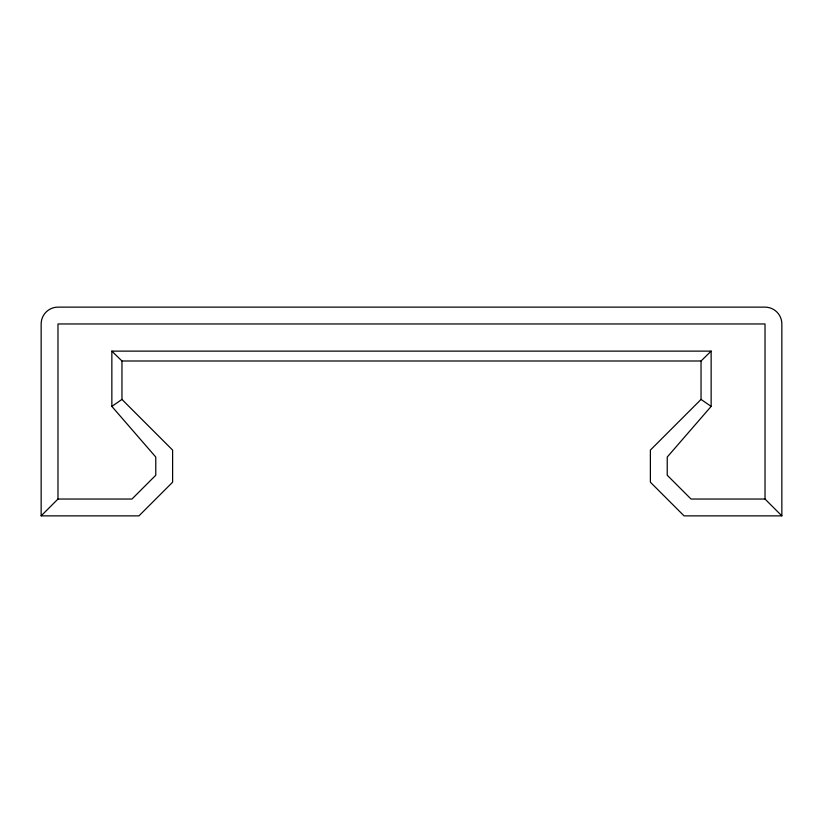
<?xml version="1.0" encoding="UTF-8"?>
<svg xmlns="http://www.w3.org/2000/svg" width="823" height="823" viewBox="0 0 823 823"><rect width="100%" height="100%" fill="white"/><g stroke="black" fill="none" stroke-linecap="round" stroke-linejoin="round"><path stroke-width="1.23" d="M711.144 406.397L667.227 457.053L667.227 475.231L691.032 499.036L765.02 499.036L781.85 515.867L684.057 515.867L650.386 482.206L650.386 450.088L701.042 399.422L701.042 360.999L711.144 351.123L711.144 406.397L701.042 399.422M57.98 499.036L131.968 499.036L155.773 475.231L155.773 457.053L111.856 406.397L111.856 351.123L121.958 360.999L121.958 399.422L172.614 450.088L172.614 482.206L138.943 515.867L41.15 515.867L57.98 499.036L57.98 323.964L765.02 323.964L765.02 499.036M111.856 406.397L121.958 399.422M111.856 351.123L711.144 351.123M121.958 360.999L701.042 360.999M781.85 515.867L781.85 323.964A16.83 16.83 0 0 0 765.02 307.133L57.98 307.133A16.83 16.83 0 0 0 41.15 323.964L41.15 515.867"/></g></svg>
